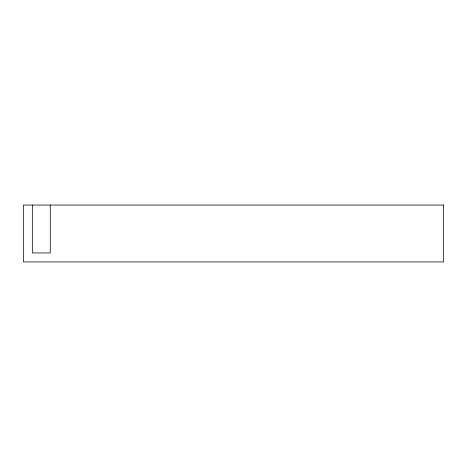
<?xml version="1.0" encoding="UTF-8"?>
<svg xmlns="http://www.w3.org/2000/svg" width="467" height="467" viewBox="0 0 467 467"><rect width="100%" height="100%" fill="white"/><g stroke="black" fill="none" stroke-linecap="round" stroke-linejoin="round"><path stroke-width="0.7" d="M50.29 205.06L50.29 252.956L32.328 252.956L32.328 205.06M443.65 205.06L23.35 205.06L23.35 261.94L443.65 261.94L443.65 205.06"/></g></svg>
